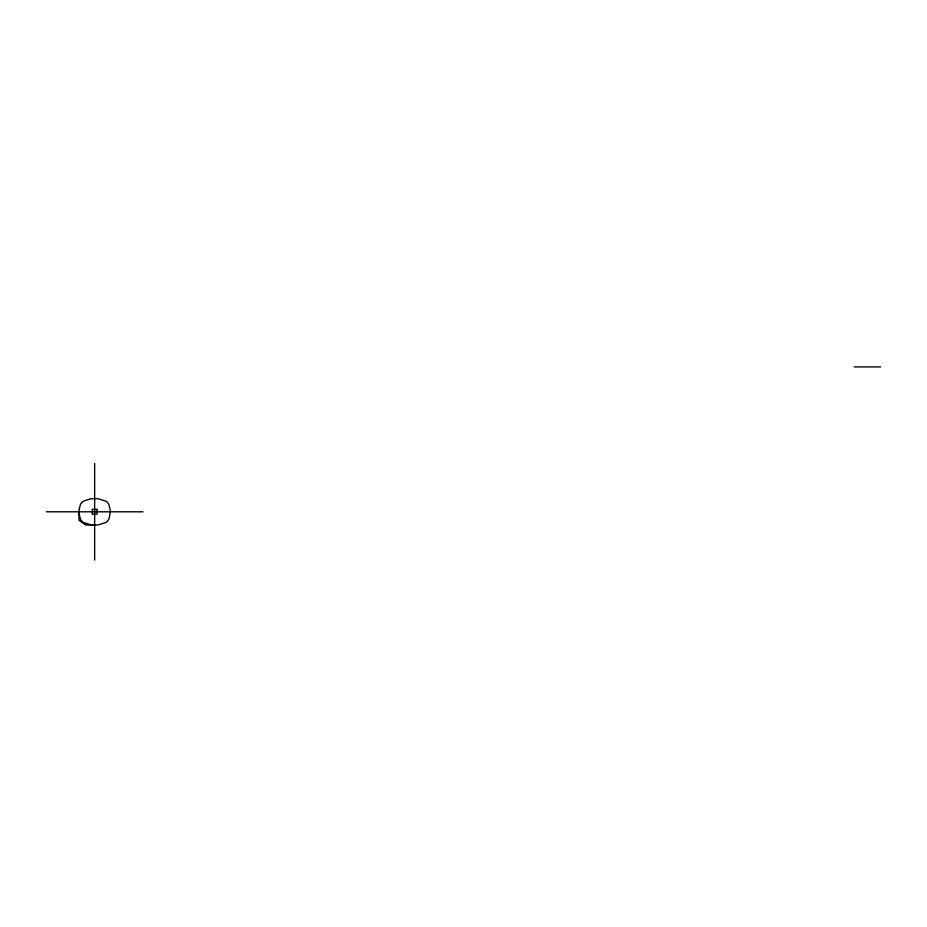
<?xml version="1.0" encoding="UTF-8"?>
<svg xmlns="http://www.w3.org/2000/svg" width="927" height="927" viewBox="0 0 927 927"><rect width="100%" height="100%" fill="white"/><g stroke="black" fill="none" stroke-linecap="round" stroke-linejoin="round"><path stroke-width="1.39" d="M854.173 366.907L880.65 366.907M46.35 511.797L142.943 511.797M94.647 525.041L85.817 525.041L79.004 520.302L79.004 511.797M94.647 463.5L94.647 560.093M79.224 509.259L79.189 509.757A27.543 27.543 0 0 0 79.224 514.334L80.394 518.981A8.899 8.899 0 0 0 83.326 522.422L90.881 524.798A40.661 40.661 0 0 0 98.934 524.728L105.968 522.422A8.899 8.899 0 0 0 108.911 518.981L110.104 513.836A27.543 27.543 0 0 0 110.07 509.259L108.899 504.624A8.899 8.899 0 0 0 105.968 501.183L98.413 498.796A40.661 40.661 0 0 0 90.359 498.865L83.326 501.183A8.899 8.899 0 0 0 80.394 504.612L79.224 509.259M97.057 509.387L92.236 509.387L92.236 514.207L97.057 514.207L97.057 509.387"/></g></svg>
